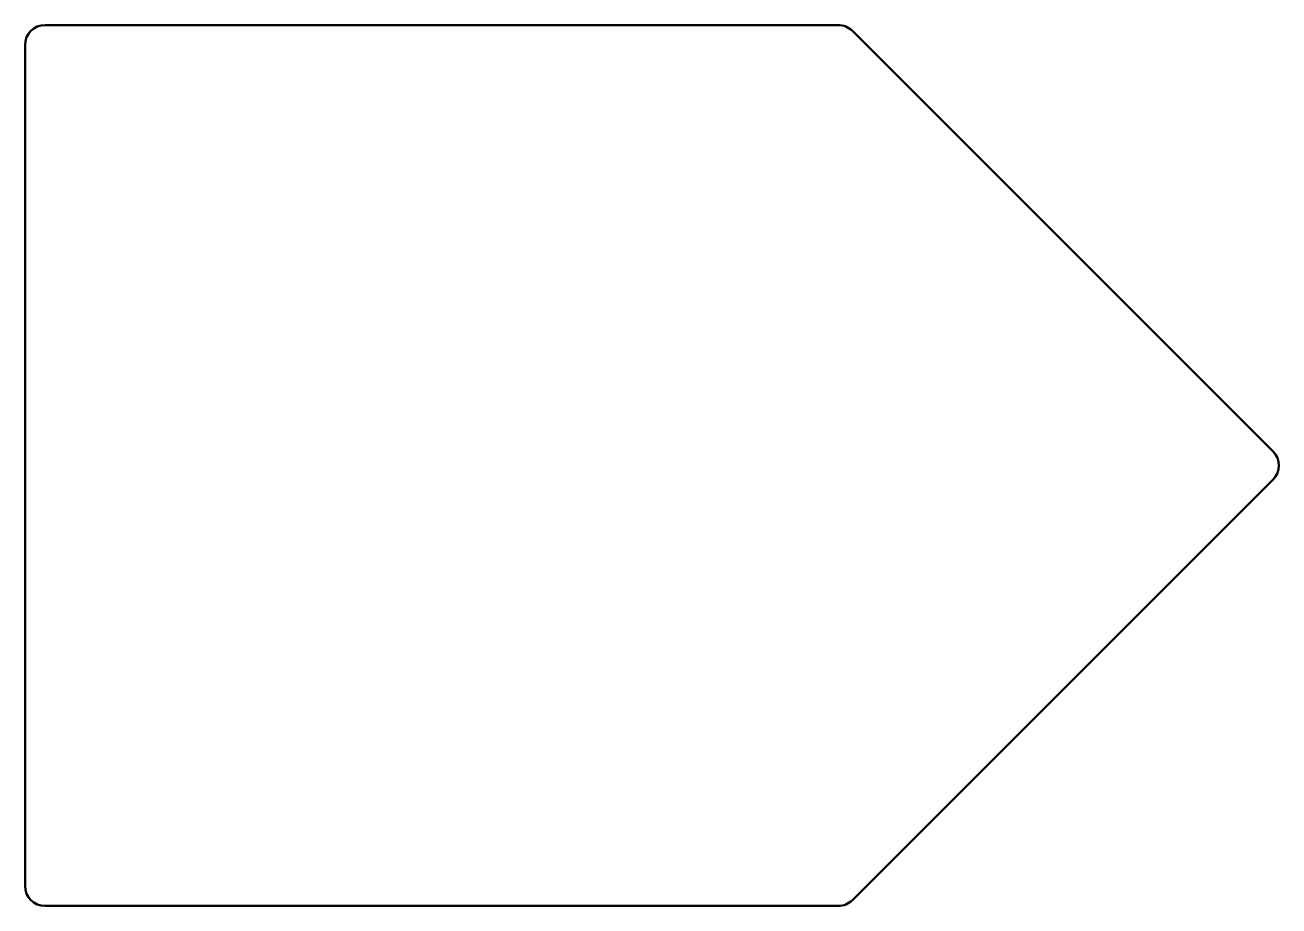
# Model space of a CAD drawing. Header units: millimetres. Extents: x 0.2 to 62.8, y 0.2 to 44.2.
import ezdxf

# ---------------------------------------------------------------- set-up
doc = ezdxf.new("R2010")
doc.units = ezdxf.units.MM
doc.layers.add('IV_OUTER_PROFILE', color=7, linetype='Continuous', lineweight=50)

msp = doc.modelspace()

# ---------------------------------------------------------------- linework, layer by layer
at = {"layer": 'IV_OUTER_PROFILE'}
for p, q in [((40.793, 44.207), (1.207, 44.207)), ((62.5, 22.914), (41.5, 43.914)), ((0.207, 43.207), (0.207, 1.207)), ((41.5, 0.5), (62.5, 21.5)), ((1.207, 0.207), (40.793, 0.207))]:
    msp.add_line(p, q, dxfattribs=at)
for centre, start, end in [((1.207, 43.207), 90, 180), ((40.793, 43.207), 45, 90), ((61.793, 22.207), 315, 45), ((1.207, 1.207), 180, 270), ((40.793, 1.207), 270, 315)]:
    msp.add_arc(centre, 1, start, end, dxfattribs=at)

doc.saveas('drawing.dxf')
